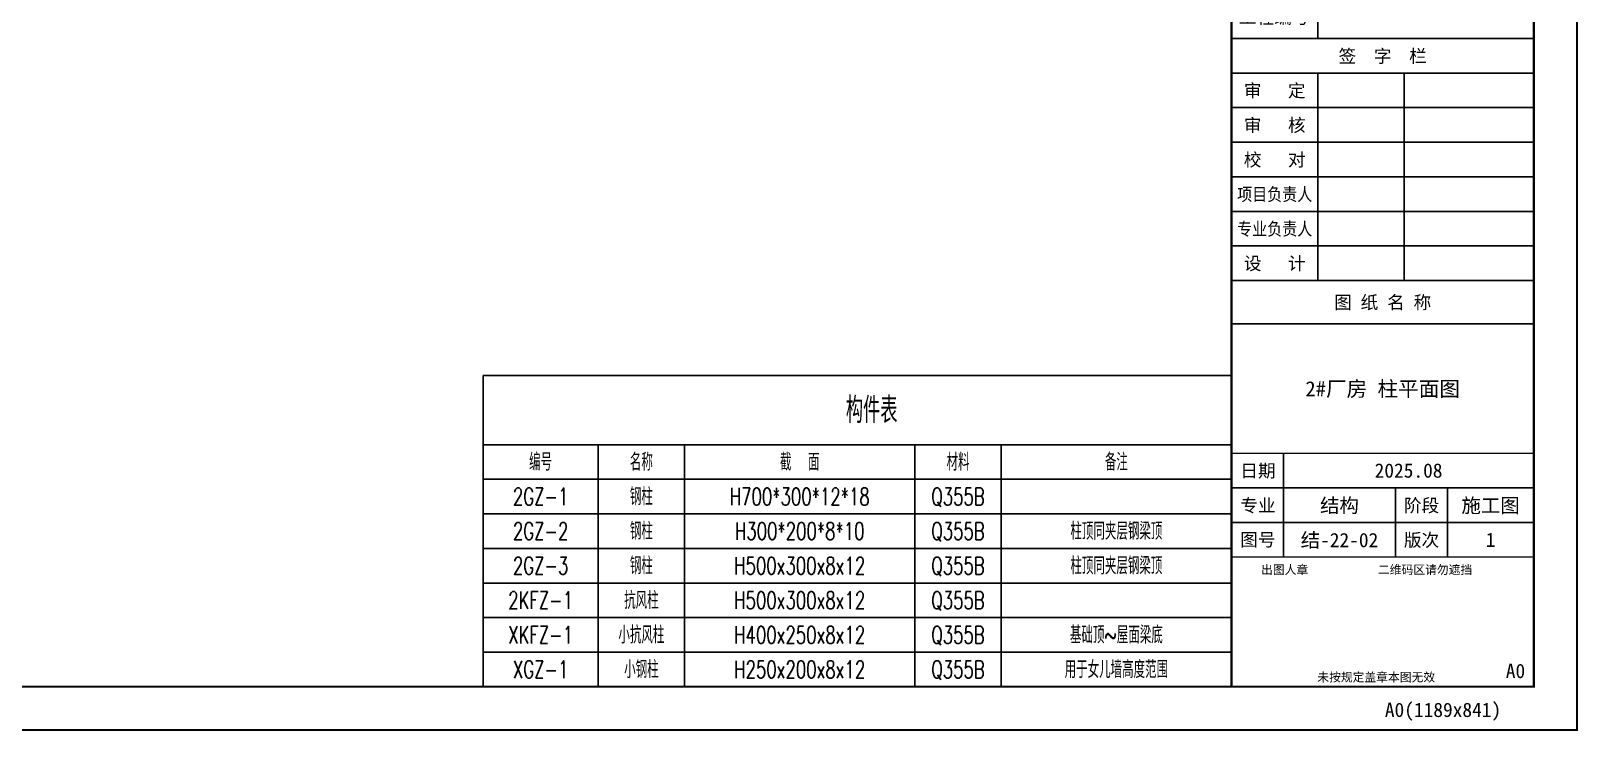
# Model space of a CAD drawing. Extents: x -1201378 to 2367219, y -619313 to 244905.
# Drawn here: x 195722 to 249464, y -96140 to -71842 of the extents above; entities that cross this region are included whole.
import ezdxf
from ezdxf.enums import TextEntityAlignment as Align

# ---------------------------------------------------------------- set-up
doc = ezdxf.new("R2010")
doc.units = 0
doc.header["$LTSCALE"] = 1000
doc.layers.get('0').update_dxf_attribs({"linetype": 'CONTINUOUS'})
doc.layers.get('Defpoints').update_dxf_attribs({"linetype": 'CONTINUOUS'})
for name, color, linetype in [('0-cxFrame', 155, 'CONTINUOUS'), ('TAB', 7, 'CONTINUOUS'), ('TEXT', 7, 'CONTINUOUS')]:
    doc.layers.add(name, color=color, linetype=linetype)
doc.layers.add('0-cxText', color=131, linetype='CONTINUOUS', lineweight=25)
doc.styles.add('cx_biaoti', font='')
doc.styles.add('cx_tuming', font='simhei.ttf')
doc.styles.add('cx_tuqian1', font='')
doc.styles.add('TSSD_Norm', font='tj-romans1.shx', dxfattribs={"bigfont": 'tj-hztxt.shx'})
doc.styles.add('黑体', font='simhei.ttf', dxfattribs={"width": 0.8})
doc.styles.get('cx_biaoti').set_extended_font_data('SimSun')
doc.styles.get('cx_tuqian1').set_extended_font_data('SimSun')

# ---------------------------------------------------------------- blocks, each defined once
blk = doc.blocks.new('zjcx_lan_qianzi(Dragon)')
for p, q in [((-7000, 4800), (0, 4800)), ((-5000, 4800), (-5000, 0)), ((-3000, 4800), (-3000, 0)), ((-7000, 4000), (0, 4000)), ((-7000, 3200), (0, 3200)), ((-7000, 2400), (0, 2400)), ((-7000, 1600), (0, 1600)), ((-7000, 800), (0, 800))]:
    blk.add_line(p, q)
at = {"const_width": 30}
blk.add_lwpolyline([(-7000, 5600), (0, 5600)], dxfattribs=at)
blk.add_lwpolyline([(-7000, 5600), (0, 5600), (0, 0), (-7000, 0)], close=True, dxfattribs=at)
at = {"style": 'cx_biaoti'}
for s, p in [('签  字  栏', (-3500, 5200)), ('审   定', (-6000, 4400)), ('审   核', (-6000, 3600)), ('校   对', (-6000, 2800)), ('设   计', (-6000, 400))]:
    blk.add_text(s, height=300, dxfattribs=at).set_placement(p, align=Align.MIDDLE)
at = {"style": 'cx_biaoti', "width": 0.85}
for s, p in [('项目负责人', (-6000, 2000)), ('专业负责人', (-6000, 1200))]:
    blk.add_text(s, height=300, dxfattribs=at).set_placement(p, align=Align.MIDDLE)
blk = doc.blocks.new('T-签字(Dragon)')
at = {"layer": '0-cxFrame'}
blk.add_blockref('zjcx_lan_qianzi(Dragon)', (0, 0), dxfattribs=at)
blk = doc.blocks.new('zjcx_lan_tuming(Dragon)')
for p, q in [((-7000, 8400), (0, 8400)), ((-5800, 3000), (-5800, 5400)), ((-7000, 4600), (0, 4600)), ((-3200, 3000), (-3200, 4600)), ((-2000, 3000), (-2000, 4600)), ((-7000, 3800), (0, 3800))]:
    blk.add_line(p, q)
at = {"const_width": 30}
for points in [[(-7000, 9400), (0, 9400)], [(-7000, 5400), (0, 5400)], [(-7000, 3000), (0, 3000)], [(-7000, 0), (0, 0)]]:
    blk.add_lwpolyline(points, dxfattribs=at)
blk.add_lwpolyline([(-7000, 9400), (0, 9400), (0, 0), (-7000, 0)], close=True)
at = {"style": 'cx_biaoti'}
for s, p in [('图 纸 名 称', (-3500, 8900)), ('日期', (-6388, 5000)), ('专业', (-6388, 4200)), ('阶段', (-2600, 4200)), ('版次', (-2600, 3400)), ('图号', (-6388, 3400))]:
    blk.add_text(s, height=300, dxfattribs=at).set_placement(p, align=Align.MIDDLE)
for s, p in [('出图人章', (-6316, 2607)), ('二维码区请勿遮挡', (-3609, 2607)), ('未按规定盖章本图无效', (-5013, 120))]:
    blk.add_text(s, height=200, dxfattribs=at).set_placement(p)
blk = doc.blocks.new('T-图签(Dragon)')
blk.add_blockref('zjcx_lan_tuming(Dragon)', (0, 0))
at = {"color": 3, "style": 'cx_biaoti'}
for s, p in [('2025.08', (-2900, 5000)), ('施工图', (-1000, 4200))]:
    blk.add_text(s, height=330, dxfattribs=at).set_placement(p, align=Align.MIDDLE)
blk = doc.blocks.new('zjcx_lan_xiangmu(Dragon)')
for p, q in [((-7000, 9000), (0, 9000)), ((-7000, 6000), (0, 6000)), ((-7000, 3000), (0, 3000)), ((-5000, 1000), (-5000, 0))]:
    blk.add_line(p, q)
at = {"const_width": 30}
for points in [[(-7000, 10000), (0, 10000)], [(-7000, 7000), (0, 7000)], [(-7000, 7000), (0, 7000)], [(-7000, 4000), (0, 4000)], [(-7000, 4000), (0, 4000)], [(-7000, 1000), (0, 1000)], [(-7000, 0), (0, 0)]]:
    blk.add_lwpolyline(points, dxfattribs=at)
blk.add_lwpolyline([(-7000, 10000), (0, 10000), (0, 0), (-7000, 0)], close=True)
at = {"style": 'cx_biaoti'}
for s, p in [('建 设 单 位', (-3500, 9500)), ('项 目 名 称', (-3500, 6500)), ('子 项 名 称', (-3500, 3500)), ('工程编号', (-6013, 500))]:
    blk.add_text(s, height=300, dxfattribs=at).set_placement(p, align=Align.MIDDLE)
blk = doc.blocks.new('T-项目(Dragon)')
blk.add_blockref('zjcx_lan_xiangmu(Dragon)', (0, 0))
at = {"color": 3, "style": 'cx_tuming'}
for s, height, p in [('嘉兴世赫建达智能装备有限公司', 330, (-6816, 7901)), ('年产500套智能装备建设项目 ', 350, (-6638, 4859))]:
    blk.add_text(s, height=height, dxfattribs=at).set_placement(p)
blk = doc.blocks.new('zjcx_T0(Dragon)')
at = {"layer": '0-cxFrame', "const_width": 50}
blk.add_lwpolyline([(0, 82100), (-7000, 82100), (-7000, 0), (0, 0)], close=True, dxfattribs=at)
at = {"layer": '0-cxFrame'}
for name, p in [('T-项目(Dragon)', (0, 15000)), ('T-签字(Dragon)', (0, 9400)), ('T-图签(Dragon)', (0, 0))]:
    blk.add_blockref(name, p, dxfattribs=at)
blk = doc.blocks.new('TK22.A0 L(Dragon)')
at = {"layer": '0-cxFrame', "color": 7, "const_width": 0.5}
blk.add_lwpolyline([(0, 0), (-1486, 0), (-1486, 841), (0, 841)], close=True, dxfattribs=at)
at = {"layer": '0-cxFrame', "const_width": 0.5}
for points in [[(-80, 10), (-1466, 10), (-1466, 831), (-80, 831)], [(-10, 10), (-80, 10), (-80, 831), (-10, 831)]]:
    blk.add_lwpolyline(points, close=True, dxfattribs=at)
at = {"layer": '0-cxFrame', "xscale": 0.009999999999999998, "yscale": 0.009999999999999998, "zscale": 0.009999999999999998}
blk.add_blockref('zjcx_T0(Dragon)', (-10, 10), dxfattribs=at)
at = {"style": '黑体', "flags": 4}
blk.add_attdef('图幅', text='', height=3.3, dxfattribs=at).set_placement((-40, 3), align=Align.RIGHT)
at = {"layer": '0-cxFrame', "style": '黑体'}
blk.add_text('(1189x841)', height=3.3, dxfattribs=at).set_placement((-40, 3))
at = {"layer": '0-cxText', "flags": 4}
for tag, height, style, p in [('建设单位', 3.5, 'cx_tuming', (-45, 240)), ('项目名称', 3.5, 'cx_tuming', (-45, 210)), ('子项名称', 3.5, 'cx_tuming', (-45, 180)), ('工程编号', 3.3, 'cx_tuqian1', (-35, 165)), ('图名1', 3.5, 'cx_tuming', (-45, 87)), ('图名2', 3.5, 'cx_tuming', (-45, 79)), ('图名3', 3.5, 'cx_tuming', (-45, 71)), ('出图日期', 3.3, 'cx_tuqian1', (-39, 60)), ('专业', 3.3, 'cx_tuqian1', (-55, 52)), ('图号', 3.3, 'cx_tuqian1', (-55, 44)), ('版次', 3.3, 'cx_tuqian1', (-20, 44))]:
    blk.add_attdef(tag, text='', height=height, dxfattribs=dict(at, style=style)).set_placement(p, align=Align.MIDDLE)
at = {"layer": 'Defpoints', "color": 6, "flags": 4}
for tag, height, style, p in [('tufu', 3.3, '黑体', (-12, 12)), ('dwfname', 4, 'cx_tuqian1', (-80, 3))]:
    blk.add_attdef(tag, text='', height=height, dxfattribs=dict(at, style=style)).set_placement(p, align=Align.RIGHT)

msp = doc.modelspace()

# ---------------------------------------------------------------- linework, layer by layer
at = {"layer": 'TAB'}
for p, q in [((211426.9, -86202.2), (237426.9, -86202.2)), ((215426.9, -86202.2), (215426.9, -94602.2)), ((218426.9, -86202.2), (218426.9, -94602.2)), ((226426.9, -86202.2), (226426.9, -94602.2)), ((229426.9, -86202.2), (229426.9, -94602.2)), ((211426.9, -87402.2), (237426.9, -87402.2)), ((211426.9, -88602.2), (237426.9, -88602.2)), ((211426.9, -89802.2), (237426.9, -89802.2)), ((211426.9, -91002.2), (237426.9, -91002.2)), ((211426.9, -92202.2), (237426.9, -92202.2)), ((211426.9, -93402.2), (237426.9, -93402.2))]:
    msp.add_line(p, q, dxfattribs=at)
msp.add_lwpolyline([(211426.9, -83802.2), (237426.9, -83802.2), (237426.9, -94602.2), (211426.9, -94602.2)], close=True, dxfattribs=at)

# ---------------------------------------------------------------- block references
at = {"layer": '0-cxFrame'}
ref = msp.add_blockref('TK22.A0 L(Dragon)', (249426.9, -96102.2), dxfattribs=dict(at, xscale=150, yscale=150, zscale=150))
ref.add_attrib('图名2', '2#厂房 柱平面图', dxfattribs={"layer": '0-cxText', "height": 525, "style": 'cx_tuming'}).set_placement((242676.9, -84252.2), align=Align.MIDDLE)
ref.add_attrib('图号', '结-22-02', dxfattribs={"layer": '0-cxText', "height": 495, "style": 'cx_tuqian1'}).set_placement((241176.9, -89502.2), align=Align.MIDDLE)
ref.add_attrib('版次', '1', dxfattribs={"layer": '0-cxText', "height": 495, "style": 'cx_tuqian1'}).set_placement((246426.9, -89502.2), align=Align.MIDDLE)
ref.add_attrib('专业', '结构', dxfattribs={"layer": '0-cxText', "height": 495, "style": 'cx_tuqian1'}).set_placement((241176.9, -88302.2), align=Align.MIDDLE)
ref.add_attrib('图幅', 'A0', dxfattribs={"layer": '0', "height": 495, "style": '黑体'}).set_placement((243426.9, -95652.2), align=Align.RIGHT)
ref.add_attrib('tufu', 'A0', dxfattribs={"layer": 'Defpoints', "color": 6, "height": 495, "style": '黑体'}).set_placement((247626.9, -94302.2), align=Align.RIGHT)

# ---------------------------------------------------------------- texts
at = {"layer": 'TEXT', "style": 'TSSD_Norm', "width": 0.7}
for s, height, p in [('构件表', 900, (224926.9, -85002.2)), ('编号', 600, (213426.9, -86802.2)), ('名称', 600, (216926.9, -86802.2)), ('截  面', 600, (222426.9, -86802.2)), ('材料', 600, (227926.9, -86802.2)), ('备注', 600, (233426.9, -86802.2)), ('2GZ-1', 600, (213426.9, -88002.2)), ('钢柱', 600, (216926.9, -88002.2)), ('H700*300*12*18', 600, (222426.9, -88002.2)), ('Q355B', 600, (227926.9, -88002.2)), ('2GZ-2', 600, (213426.9, -89202.2)), ('钢柱', 600, (216926.9, -89202.2)), ('H300*200*8*10', 600, (222426.9, -89202.2)), ('Q355B', 600, (227926.9, -89202.2)), ('柱顶同夹层钢梁顶', 600, (233426.9, -89202.2)), ('2GZ-3', 600, (213426.9, -90402.2)), ('钢柱', 600, (216926.9, -90402.2)), ('H500x300x8x12', 600, (222426.9, -90402.2)), ('Q355B', 600, (227926.9, -90402.2)), ('柱顶同夹层钢梁顶', 600, (233426.9, -90402.2)), ('2KFZ-1', 600, (213426.9, -91602.2)), ('抗风柱', 600, (216926.9, -91602.2)), ('H500x300x8x12', 600, (222426.9, -91602.2)), ('Q355B', 600, (227926.9, -91602.2)), ('小抗风柱', 600, (216926.9, -92802.2)), ('基础顶~屋面梁底', 600, (233426.9, -92802.2)), ('XKFZ-1', 600, (213426.9, -92802.2)), ('H400x250x8x12', 600, (222426.9, -92802.2)), ('Q355B', 600, (227926.9, -92802.2)), ('XGZ-1', 600, (213426.9, -94002.2)), ('小钢柱', 600, (216926.9, -94002.2)), ('H250x200x8x12', 600, (222426.9, -94002.2)), ('Q355B', 600, (227926.9, -94002.2)), ('用于女儿墙高度范围', 600, (233426.9, -94002.2))]:
    msp.add_text(s, height=height, dxfattribs=at).set_placement(p, align=Align.MIDDLE_CENTER)

doc.saveas('drawing.dxf')
